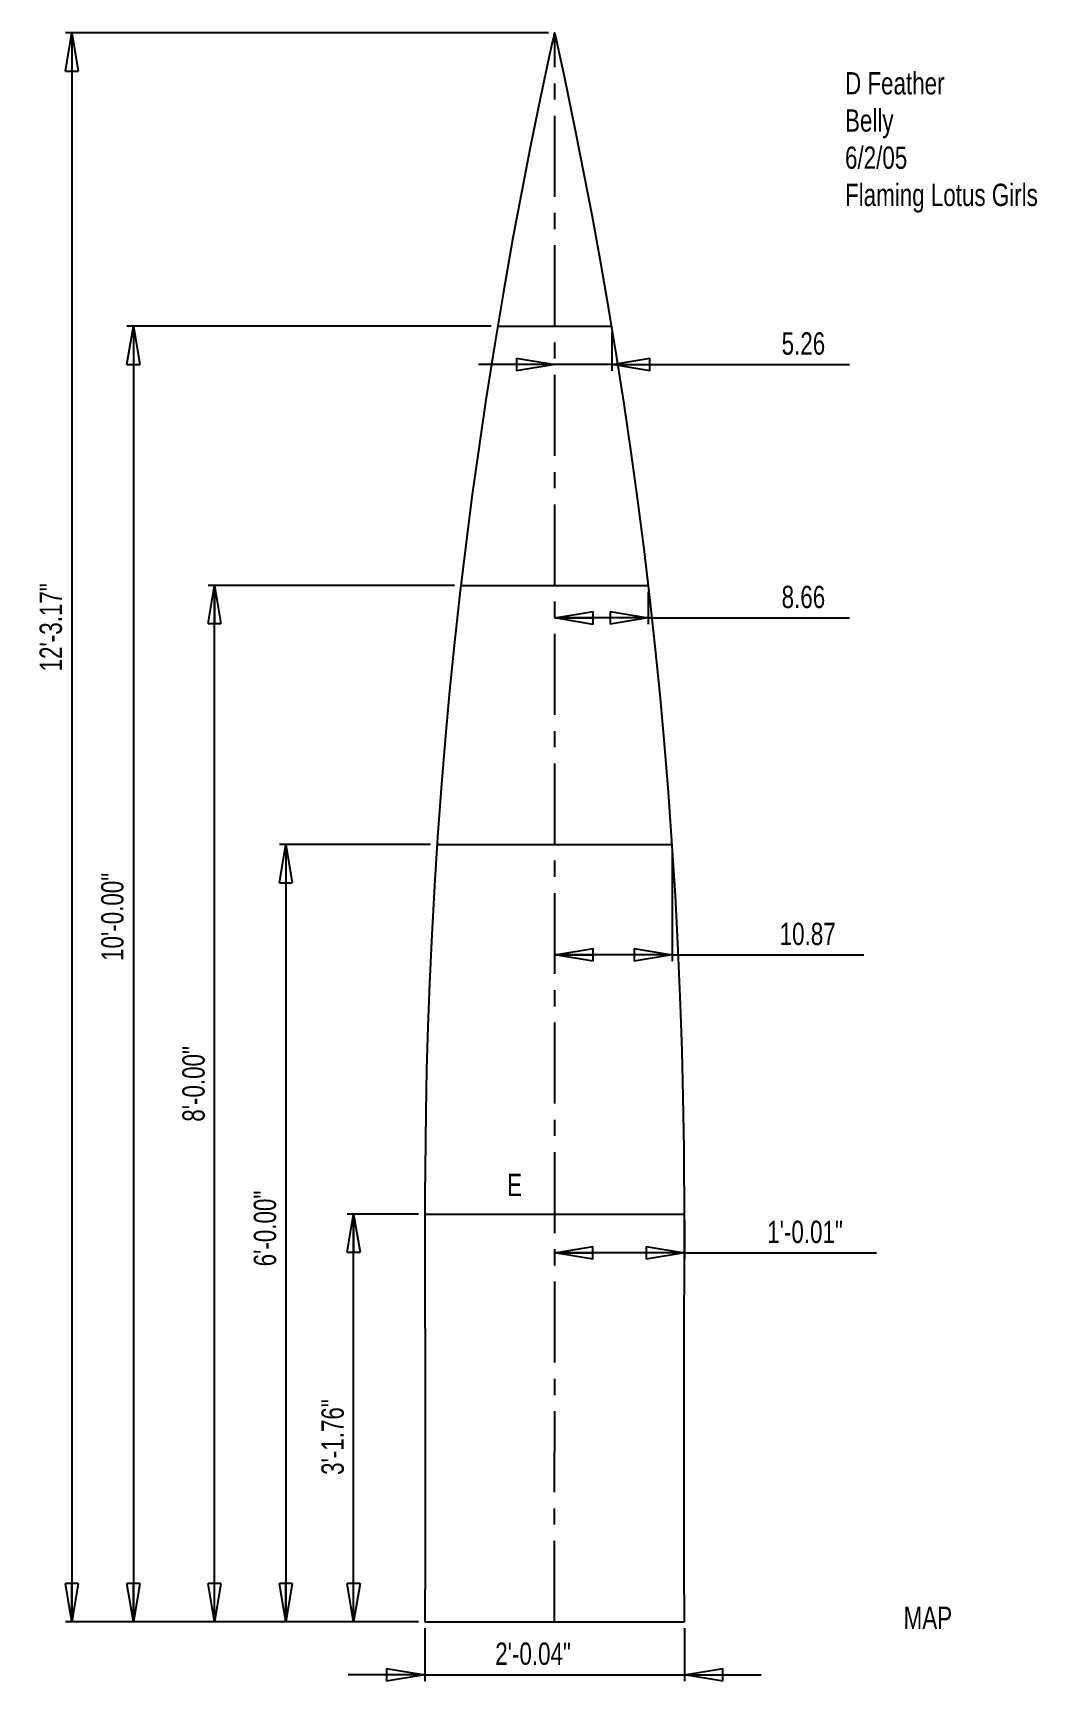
# Model space of a CAD drawing. Extents: x 1.1 to 7.3, y 0.3 to 10.5.
import ezdxf

# ---------------------------------------------------------------- set-up
doc = ezdxf.new("R2010")
doc.units = 0
doc.header["$PDSIZE"] = -1
doc.linetypes.add('CENTERX2', pattern=[0.8, 0.5, -0.1, 0.1, -0.1])
doc.layers.get('0').update_dxf_attribs({"linetype": 'CONTINUOUS'})
doc.layers.get('DEFPOINTS').update_dxf_attribs({"linetype": 'CONTINUOUS'})
doc.styles.add('SLDTEXTSTYLE0', font='txt', dxfattribs={"width": 0.75})
doc.dimstyles.new('SLDDIMSTYLE0', dxfattribs={"dimtxt": 0.137795, "dimasz": 0.23622, "dimexe": 0.03937, "dimexo": 0.0625, "dimgap": 0.034449, "dimtad": 0, "dimtih": 1, "dimtoh": 1, "dimlfac": 15, "dimzin": 12, "dimtxsty": 'STANDARD', "dimblk1": 'CLOSED', "dimblk2": 'CLOSED', "dimsah": 1, "dimcen": 0.09, "dimclrd": 7, "dimclre": 7, "dimclrt": 7, "dimazin": 3, "dimtfac": 1, "dimtdec": 4, "dimtofl": 0, "dimtmove": 0, "dimatfit": 3, "dimtolj": 1, "dimtzin": 12})
doc.dimstyles.new('SLDDIMSTYLE1', dxfattribs={"dimtxt": 0.137795, "dimasz": 0.23622, "dimexe": 0.03937, "dimexo": 0.0625, "dimgap": 0.034449, "dimtad": 0, "dimtih": 1, "dimtoh": 1, "dimlfac": 15, "dimzin": 4, "dimtxsty": 'STANDARD', "dimblk1": 'CLOSED', "dimblk2": 'CLOSED', "dimsah": 1, "dimcen": 0.09, "dimclrd": 7, "dimclre": 7, "dimclrt": 7, "dimazin": 3, "dimtfac": 1, "dimtdec": 4, "dimtofl": 0, "dimtmove": 0, "dimatfit": 3, "dimtolj": 1, "dimtzin": 12})

# ---------------------------------------------------------------- blocks, each defined once
blk = doc.blocks.new('_CLOSED')
at = {"color": 0, "linetype": 'BYBLOCK'}
for p, q in [((-1, 0.166667), (0, 0)), ((-1, 0.166667), (-1, -0.166667)), ((0, 0), (-1, -0.166667)), ((0, 0), (-1, 0))]:
    blk.add_line(p, q, dxfattribs=at)
blk = doc.blocks.new('*D0')
at = {"color": 7}
for p, q in [((5.122, 3.165), (5.122, 2.926)), ((5.122, 2.965), (4.321, 2.966)), ((5.122, 2.965), (6.307, 2.965))]:
    blk.add_line(p, q, dxfattribs=at)
at = {"layer": 'DEFPOINTS', "color": 7}
for p in [(5.122, 3.205), (4.321, 0.687)]:
    blk.add_point(p, dxfattribs=at)
at = {"xscale": 0.2362204724, "yscale": 0.2362204724}
for p, rotation in [((4.321, 2.966), 179.9885766607), ((5.122, 2.965), 359.9885766607)]:
    blk.add_blockref('_CLOSED', p, dxfattribs=dict(at, rotation=rotation))
at = {"color": 7, "insert": (5.633, 3.024), "char_height": 0.1378, "attachment_point": 7, "rotation": 359.9886, "style": 'SLDTEXTSTYLE0'}
blk.add_mtext('1\'-0.01"', dxfattribs=at)
blk = doc.blocks.new('*D2')
at = {"color": 7}
for p, q in [((3.555, 5.487), (2.622, 5.487)), ((2.662, 5.487), (2.662, 0.687)), ((3.48, 0.687), (2.622, 0.687))]:
    blk.add_line(p, q, dxfattribs=at)
at = {"layer": 'DEFPOINTS', "color": 7}
for p in [(3.595, 5.487), (3.519, 0.687)]:
    blk.add_point(p, dxfattribs=at)
at = {"xscale": 0.2362204724, "yscale": 0.2362204724}
for p, rotation in [((2.662, 5.487), 90), ((2.662, 0.687), 270)]:
    blk.add_blockref('_CLOSED', p, dxfattribs=dict(at, rotation=rotation))
at = {"color": 7, "insert": (2.603, 2.882), "char_height": 0.1378, "attachment_point": 7, "rotation": 90, "style": 'SLDTEXTSTYLE0'}
blk.add_mtext('6\'-0.00"', dxfattribs=at)
blk = doc.blocks.new('*D3')
at = {"color": 7}
for p, q in [((3.703, 7.087), (2.182, 7.087)), ((2.221, 0.687), (2.221, 7.087)), ((3.48, 0.687), (2.182, 0.687))]:
    blk.add_line(p, q, dxfattribs=at)
at = {"layer": 'DEFPOINTS', "color": 7}
for p in [(3.742, 7.087), (3.519, 0.687)]:
    blk.add_point(p, dxfattribs=at)
at = {"xscale": 0.2362204724, "yscale": 0.2362204724}
for p, rotation in [((2.221, 7.087), 90), ((2.221, 0.687), 270)]:
    blk.add_blockref('_CLOSED', p, dxfattribs=dict(at, rotation=rotation))
at = {"color": 7, "insert": (2.162, 3.775), "char_height": 0.1378, "attachment_point": 7, "rotation": 90, "style": 'SLDTEXTSTYLE0'}
blk.add_mtext('8\'-0.00"', dxfattribs=at)
blk = doc.blocks.new('*D4')
at = {"color": 7}
for p, q in [((3.929, 8.687), (1.68, 8.687)), ((1.72, 8.687), (1.72, 0.687)), ((3.48, 0.687), (1.68, 0.687))]:
    blk.add_line(p, q, dxfattribs=at)
at = {"layer": 'DEFPOINTS', "color": 7}
for p in [(3.968, 8.687), (3.519, 0.687)]:
    blk.add_point(p, dxfattribs=at)
at = {"xscale": 0.2362204724, "yscale": 0.2362204724}
for p, rotation in [((1.72, 8.687), 90), ((1.72, 0.687), 270)]:
    blk.add_blockref('_CLOSED', p, dxfattribs=dict(at, rotation=rotation))
at = {"color": 7, "insert": (1.661, 4.768), "char_height": 0.1378, "attachment_point": 7, "rotation": 90, "style": 'SLDTEXTSTYLE0'}
blk.add_mtext('10\'-0.00"', dxfattribs=at)
blk = doc.blocks.new('*D5')
at = {"color": 7}
for p, q in [((4.283, 10.499), (1.301, 10.499)), ((1.34, 10.499), (1.34, 0.687)), ((3.48, 0.687), (1.301, 0.687))]:
    blk.add_line(p, q, dxfattribs=at)
at = {"layer": 'DEFPOINTS', "color": 7}
for p in [(4.323, 10.499), (3.519, 0.687)]:
    blk.add_point(p, dxfattribs=at)
at = {"xscale": 0.2362204724, "yscale": 0.2362204724}
for p, rotation in [((1.34, 10.499), 90), ((1.34, 0.687), 270)]:
    blk.add_blockref('_CLOSED', p, dxfattribs=dict(at, rotation=rotation))
at = {"color": 7, "insert": (1.281, 6.556), "char_height": 0.1378, "attachment_point": 7, "rotation": 90, "style": 'SLDTEXTSTYLE0'}
blk.add_mtext('12\'-3.17"', dxfattribs=at)
blk = doc.blocks.new('*D6')
at = {"color": 7}
for p, q in [((5.047, 5.448), (5.047, 4.766)), ((5.047, 4.805), (4.322, 4.805)), ((5.047, 4.805), (6.23, 4.805))]:
    blk.add_line(p, q, dxfattribs=at)
at = {"layer": 'DEFPOINTS', "color": 7}
for p in [(5.047, 5.487), (4.321, 0.687)]:
    blk.add_point(p, dxfattribs=at)
at = {"xscale": 0.2362204724, "yscale": 0.2362204724}
for p, rotation in [((4.322, 4.805), 179.9885766607), ((5.047, 4.805), 359.9885766607)]:
    blk.add_blockref('_CLOSED', p, dxfattribs=dict(at, rotation=rotation))
at = {"color": 7, "insert": (5.71, 4.864), "char_height": 0.1378, "attachment_point": 7, "rotation": 359.9886, "style": 'SLDTEXTSTYLE0'}
blk.add_mtext('10.87', dxfattribs=at)
blk = doc.blocks.new('*D7')
at = {"color": 7}
for p, q in [((4.899, 7.048), (4.899, 6.847)), ((4.899, 6.886), (4.322, 6.886)), ((4.899, 6.886), (6.141, 6.886))]:
    blk.add_line(p, q, dxfattribs=at)
at = {"layer": 'DEFPOINTS', "color": 7}
for p in [(4.323, 10.499), (4.899, 7.087)]:
    blk.add_point(p, dxfattribs=at)
at = {"xscale": 0.2362204724, "yscale": 0.2362204724}
for p, rotation in [((4.322, 6.886), 179.9885766607), ((4.899, 6.886), 359.9885766607)]:
    blk.add_blockref('_CLOSED', p, dxfattribs=dict(at, rotation=rotation))
at = {"color": 7, "insert": (5.722, 6.945), "char_height": 0.1378, "attachment_point": 7, "rotation": 359.9886, "style": 'SLDTEXTSTYLE0'}
blk.add_mtext('8.66', dxfattribs=at)
blk = doc.blocks.new('*D8')
at = {"color": 7}
for p, q in [((4.673, 8.648), (4.673, 8.412)), ((4.322, 8.451), (3.85, 8.451)), ((4.673, 8.451), (4.322, 8.451)), ((4.673, 8.451), (6.141, 8.451))]:
    blk.add_line(p, q, dxfattribs=at)
at = {"layer": 'DEFPOINTS', "color": 7}
for p in [(4.323, 10.499), (4.673, 8.687)]:
    blk.add_point(p, dxfattribs=at)
at = {"xscale": 0.2362204724, "yscale": 0.2362204724}
for p, rotation in [((4.322, 8.451), 359.9885766607), ((4.673, 8.451), 179.9885766607)]:
    blk.add_blockref('_CLOSED', p, dxfattribs=dict(at, rotation=rotation))
at = {"color": 7, "insert": (5.722, 8.51), "char_height": 0.1378, "attachment_point": 7, "rotation": 359.9886, "style": 'SLDTEXTSTYLE0'}
blk.add_mtext('5.26', dxfattribs=at)
blk = doc.blocks.new('*D9')
at = {"color": 7}
for p, q in [((3.48, 3.205), (3.04, 3.205)), ((3.08, 0.687), (3.08, 3.205)), ((3.48, 0.687), (3.04, 0.687))]:
    blk.add_line(p, q, dxfattribs=at)
at = {"layer": 'DEFPOINTS', "color": 7}
for p in [(3.52, 3.205), (3.519, 0.687)]:
    blk.add_point(p, dxfattribs=at)
at = {"xscale": 0.2362204724, "yscale": 0.2362204724}
for p, rotation in [((3.08, 3.205), 90), ((3.08, 0.687), 270)]:
    blk.add_blockref('_CLOSED', p, dxfattribs=dict(at, rotation=rotation))
at = {"color": 7, "insert": (3.021, 1.594), "char_height": 0.1378, "attachment_point": 7, "rotation": 90, "style": 'SLDTEXTSTYLE0'}
blk.add_mtext('3\'-1.76"', dxfattribs=at)
blk = doc.blocks.new('*D10')
at = {"color": 7}
for p, q in [((3.519, 0.648), (3.519, 0.321)), ((5.122, 0.648), (5.122, 0.321)), ((3.519, 0.36), (3.047, 0.36)), ((3.519, 0.36), (5.122, 0.36)), ((5.122, 0.36), (5.595, 0.36))]:
    blk.add_line(p, q, dxfattribs=at)
at = {"layer": 'DEFPOINTS', "color": 7}
for p in [(3.519, 0.687), (5.122, 0.687)]:
    blk.add_point(p, dxfattribs=at)
at = {"xscale": 0.2362204724, "yscale": 0.2362204724}
for p, rotation in [((3.519, 0.36), 360), ((5.122, 0.36), 180)]:
    blk.add_blockref('_CLOSED', p, dxfattribs=dict(at, rotation=rotation))
at = {"color": 7, "insert": (3.954, 0.419), "char_height": 0.1378, "attachment_point": 7, "style": 'SLDTEXTSTYLE0'}
blk.add_mtext('2\'-0.04"', dxfattribs=at)

msp = doc.modelspace()

# ---------------------------------------------------------------- linework, layer by layer
at = {"color": 7, "linetype": 'CONTINUOUS'}
for p, q in [((4.3188, 10.4986), (4.32271, 10.4986)), ((3.51951, 3.20471), (5.122, 3.20471)), ((3.5194, 0.68729), (5.12211, 0.68729))]:
    msp.add_line(p, q, dxfattribs=at)
at = {"color": 5, "linetype": 'CENTERX2'}
msp.add_line((4.32075, 0.68729), (4.32271, 10.4986), dxfattribs=at)
at = {"color": 5, "linetype": 'CONTINUOUS'}
for p, q in [((3.96838, 8.68729), (4.67313, 8.68729)), ((3.74204, 7.08729), (4.89947, 7.08729)), ((3.59482, 5.48729), (5.04669, 5.48729))]:
    msp.add_line(p, q, dxfattribs=at)
at = {"color": 7, "linetype": 'CONTINUOUS', "flags": 128}
for points in [[(4.3188, 10.4986), (4.3128, 10.47132), (4.30734, 10.44646), (4.30225, 10.42315), (4.29702, 10.39916), (4.29166, 10.37447), (4.27066, 10.27693), (4.23379, 10.10248), (4.17012, 9.79061), (4.11569, 9.51191), (4.06349, 9.23263), (4.00432, 8.89953), (3.94845, 8.56596), (3.89594, 8.23199), (3.85191, 7.93348), (3.81057, 7.63463), (3.77195, 7.33542), (3.73607, 7.03581), (3.70292, 6.73584), (3.67254, 6.43559), (3.64491, 6.13508), (3.62005, 5.83432), (3.59795, 5.5333), (3.57862, 5.23203), (3.56205, 4.93051), (3.54821, 4.62875), (3.53829, 4.36301), (3.53048, 4.0971), (3.52477, 3.8312), (3.52042, 3.48037), (3.51964, 3.32601), (3.51957, 3.29605), (3.51952, 3.26715), (3.5195, 3.23758), (3.51951, 3.20471)], [(5.122, 3.20471), (5.12201, 3.23248), (5.122, 3.25791), (5.12197, 3.28185), (5.12192, 3.30645), (5.12185, 3.33174), (5.12141, 3.43152), (5.1199, 3.60976), (5.1149, 3.92802), (5.1079, 4.21233), (5.0985, 4.49653), (5.08416, 4.83459), (5.06639, 5.17237), (5.04516, 5.50984), (5.02328, 5.81087), (4.99863, 6.11166), (4.97123, 6.41218), (4.94105, 6.71245), (4.90812, 7.01245), (4.87245, 7.31209), (4.83405, 7.61133), (4.79292, 7.9102), (4.74909, 8.20874), (4.70258, 8.50697), (4.65338, 8.80489), (4.60155, 9.10244), (4.55377, 9.36395), (4.50403, 9.6249), (4.45232, 9.88549), (4.38104, 10.22915), (4.34863, 10.38007), (4.34228, 10.40931), (4.33613, 10.43746), (4.32981, 10.46631), (4.32271, 10.4986)], [(3.51951, 3.20471), (3.51963, 3.06132), (3.5198, 2.91756), (3.52, 2.77303), (3.52008, 2.72405), (3.52016, 2.67491), (3.52024, 2.6256), (3.52032, 2.57608), (3.52041, 2.52472), (3.5205, 2.47083), (3.5206, 2.41439), (3.52072, 2.34878), (3.52083, 2.286), (3.52093, 2.22594), (3.52102, 2.1671), (3.52111, 2.10902), (3.5212, 2.05168), (3.52132, 1.9631), (3.52143, 1.8758), (3.52151, 1.78785), (3.5216, 1.63606), (3.52161, 1.48261), (3.5215, 1.32832), (3.52126, 1.17262), (3.52107, 1.09018), (3.52084, 1.00767), (3.52056, 0.927), (3.52024, 0.84812), (3.51985, 0.76848), (3.5194, 0.68729)], [(5.12211, 0.68729), (5.1215, 0.7996), (5.12102, 0.90927), (5.12063, 1.0212), (5.12032, 1.1359), (5.12011, 1.24973), (5.11997, 1.36245), (5.1199, 1.47461), (5.11989, 1.57704), (5.11992, 1.67901), (5.11999, 1.78002), (5.12009, 1.87999), (5.12021, 1.97928), (5.12035, 2.08047), (5.12043, 2.12989), (5.1205, 2.17987), (5.12059, 2.23039), (5.12068, 2.28185), (5.12077, 2.33532), (5.12086, 2.39088), (5.12096, 2.44786), (5.12105, 2.49833), (5.12114, 2.54666), (5.12122, 2.59286), (5.12129, 2.63816), (5.12137, 2.68333), (5.12144, 2.72835), (5.12167, 2.88807), (5.12187, 3.04661), (5.122, 3.20471)]]:
    msp.add_lwpolyline(points, dxfattribs=at)

# ---------------------------------------------------------------- texts
at = {"color": 7, "attachment_point": 1, "style": 'SLDTEXTSTYLE0'}
for s, insert, char_height in [('D Feather\\PBelly\\P6/2/05\\PFlaming Lotus Girls', (6.11342, 10.25681), 0.1377953), ('E', (4.02731, 3.45362), 0.1378), ('MAP', (6.47545, 0.78001), 0.137795)]:
    msp.add_mtext(s, dxfattribs=dict(at, insert=insert, char_height=char_height))

# ---------------------------------------------------------------- dimensions: what is measured, and where the dimension line sits
at = {"color": 7}
for base, p1, p2, angle, dimstyle, picture, middle in [((1.34009, 0.68729), (4.32271, 10.4986), (3.5194, 0.68729), 270, 'SLDDIMSTYLE0', '*D5', (1.34009, 6.91336)), ((4.3223, 8.4511), (4.67313, 8.68729), (4.32271, 10.4986), 359.988577, 'SLDDIMSTYLE0', '*D8', (5.90041, 8.45078)), ((4.32199, 6.88628), (4.89947, 7.08729), (4.32271, 10.4986), 359.988577, 'SLDDIMSTYLE0', '*D7', (5.90043, 6.88597)), ((1.71972, 0.68729), (3.96838, 8.68729), (3.5194, 0.68729), 90, 'SLDDIMSTYLE1', '*D4', (1.71972, 5.12487)), ((2.22142, 7.08729), (3.5194, 0.68729), (3.74204, 7.08729), 90, 'SLDDIMSTYLE1', '*D3', (2.22142, 4.08093)), ((2.6618, 0.68729), (3.59482, 5.48729), (3.5194, 0.68729), 90, 'SLDDIMSTYLE1', '*D2', (2.6618, 3.18791)), ((4.32158, 4.80531), (5.04669, 5.48729), (4.32075, 0.68729), 359.988577, 'SLDDIMSTYLE0', '*D6', (5.93865, 4.80498)), ((3.07966, 3.20471), (3.5194, 0.68729), (3.51951, 3.20471), 90, 'SLDDIMSTYLE0', '*D9', (3.07966, 1.90042)), ((4.32121, 2.96552), (5.122, 3.20471), (4.32075, 0.68729), 359.988577, 'SLDDIMSTYLE0', '*D0', (5.93867, 2.9652)), ((5.12211, 0.36036), (3.5194, 0.68729), (5.12211, 0.68729), 180, 'SLDDIMSTYLE0', '*D10', (4.25979, 0.36036))]:
    dim = msp.add_linear_dim(base=base, p1=p1, p2=p2, angle=angle, dimstyle=dimstyle, dxfattribs=at)
    dim.commit()
    dim.dimension.update_dxf_attribs({"geometry": picture, "text_midpoint": middle, "dimtype": 160})

doc.saveas('drawing.dxf')
